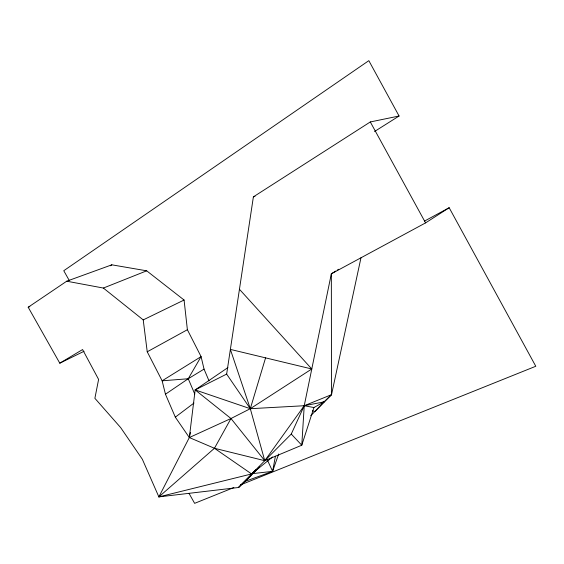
<?xml version="1.0" encoding="UTF-8"?>
<svg xmlns="http://www.w3.org/2000/svg" width="564" height="564" viewBox="0 0 564 564"><rect width="100%" height="100%" fill="white"/><g stroke="black" fill="none" stroke-linecap="round" stroke-linejoin="round"><path stroke-width="0.85" d="M227.927 367.58L195.172 389.914L189.321 437.544L158.872 496.891L238.523 487.493L250.874 475.797M255.844 470.235L238.523 487.493L264.763 460.689L250.303 408.703L226.65 374.101L253.384 196.857L370.308 121.944L399.079 116.015L368.828 60.658L63.767 270.72L69.294 280.548M259.264 466.978L245.269 481.318L272.616 471.363L275.422 456.191M310.75 415.682L331.526 394.673L360.974 257.797M190.435 432.475L189.321 437.544L214.454 448.274L264.763 460.689L301.782 445.222L313.922 407.539L324.004 401.899L331.526 394.673L331.336 273.801L335.756 271.08M265.573 357.865L250.303 408.703L230.972 418.523L189.321 437.544L175.319 417.156L165.456 394.222L162.129 380.813L147.232 351.788L143.221 319.901L103.381 288.056L66.721 281.203L28.2 307.246L59.791 363.188L84.078 351.266M252.742 473.605L272.616 471.363L278.651 454.027M226.65 374.101L195.172 389.914L230.972 418.523L264.763 460.689L291.264 434.054L304.229 405.727L331.336 273.801L425.58 222.893L449.17 207.721L535.786 366.262L240.334 484.977M59.791 363.188L82.584 349.553L98.601 379.417L94.886 398.311L120.661 427.604L142.347 459.251L158.872 496.891L214.454 448.274L230.972 418.523M165.456 394.222L188.242 378.747L201.087 356.617L187.382 329.721L184.076 300.027L146.689 270.819L111.82 264.826L66.721 281.203M312.371 410.825L314.923 411.466L324.004 401.899L304.229 405.727L250.303 408.703L195.172 389.914M158.872 496.891L251.586 473.95L254.089 471.497M214.454 448.274L251.586 473.95L255.894 469.805M251.586 473.95L272.602 456.967M175.319 417.156L194.016 403.027M266.892 459.209L264.763 460.689L304.229 405.727L331.526 394.673M110.354 265.799L111.82 264.826M311.779 368.983L250.303 408.703L230.373 349.398L311.779 368.983L239.446 289.29M374.517 131.525L399.079 116.015M337.23 270.177L338.696 269.268M188.242 378.747L204.041 369.103L201.087 356.617L162.129 380.813L188.242 378.747L194.742 393.989M147.232 351.788L187.382 329.721M424.572 221.053L449.17 207.721M143.221 319.901L184.076 300.027M233.834 487.571L194.629 503.342L189.025 493.38M103.381 288.056L146.689 270.819M28.2 307.246L29.821 306.633M253.384 196.857L255.034 196.321M321.487 402.583L324.004 401.899M313.922 407.539L304.229 405.727L301.782 445.222L291.264 434.054M370.308 121.944L425.58 222.893M267.681 460.675L272.616 471.363M204.041 369.103L209.054 380.933"/></g></svg>
